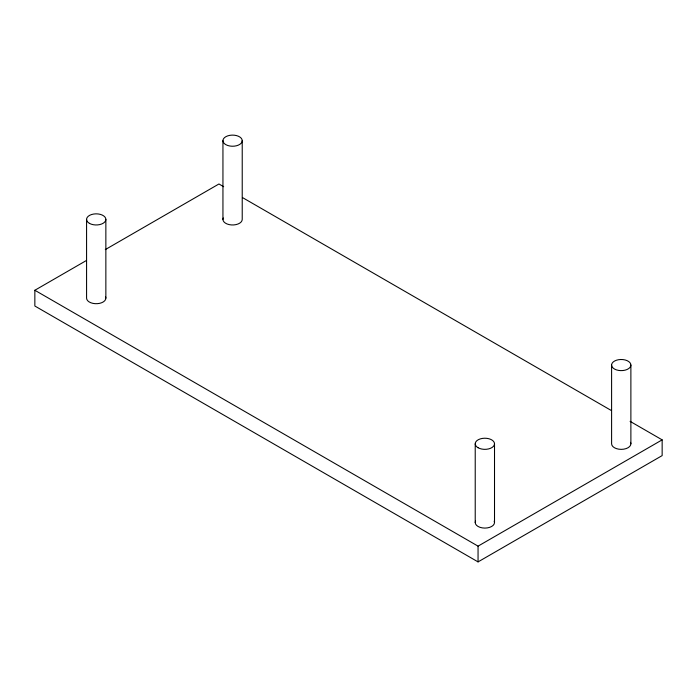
<?xml version="1.0" encoding="UTF-8"?>
<svg xmlns="http://www.w3.org/2000/svg" width="697" height="697" viewBox="0 0 697 697"><rect width="100%" height="100%" fill="white"/><g stroke="black" fill="none" stroke-linecap="round" stroke-linejoin="round"><path stroke-width="1.05" d="M630.088 421.345L662.15 439.859L662.15 455.603L478.055 561.895L34.85 306.009L34.85 290.266L86.506 260.443M105.299 249.596L218.945 183.982L223.667 186.7M34.85 290.266L478.055 546.143L662.15 439.859M242.521 197.591L611.225 410.455M630.881 365.062A9.645 5.567 0 0 1 616.418 369.88A9.645 5.567 0 0 1 616.418 360.236A9.645 5.567 0 0 1 630.881 365.062L630.881 443.797M611.6 365.062L611.6 443.797A9.645 5.567 0 0 0 621.236 449.365L623.737 449.173A9.645 5.567 0 0 0 630.55 442.351M494.513 443.797L494.513 522.523M478.055 546.143L478.055 561.895M475.223 443.797L475.223 522.523M242.225 140.672A9.645 5.567 0 0 1 227.762 145.499A9.645 5.567 0 0 1 227.762 135.854A9.645 5.567 0 0 1 242.225 140.672L242.225 219.407A9.645 5.567 0 0 1 231.326 224.931A9.645 5.567 0 0 1 223.275 217.969M222.944 140.672L222.944 219.407M105.857 219.407L105.857 298.142M86.576 219.407L86.576 298.142A9.645 5.567 0 0 0 97.475 303.657A9.645 5.567 0 0 0 105.535 296.695M494.182 521.086A9.645 5.567 0 0 1 484.868 528.091A9.645 5.567 0 0 1 475.554 521.086M478.055 447.727A9.645 5.567 0 0 0 494.182 445.235A9.645 5.567 0 0 0 482.376 438.413A9.645 5.567 0 0 0 478.055 447.727M89.399 223.345A9.645 5.567 0 0 0 105.535 220.844A9.645 5.567 0 0 0 93.72 214.031A9.645 5.567 0 0 0 89.399 223.345"/></g></svg>
